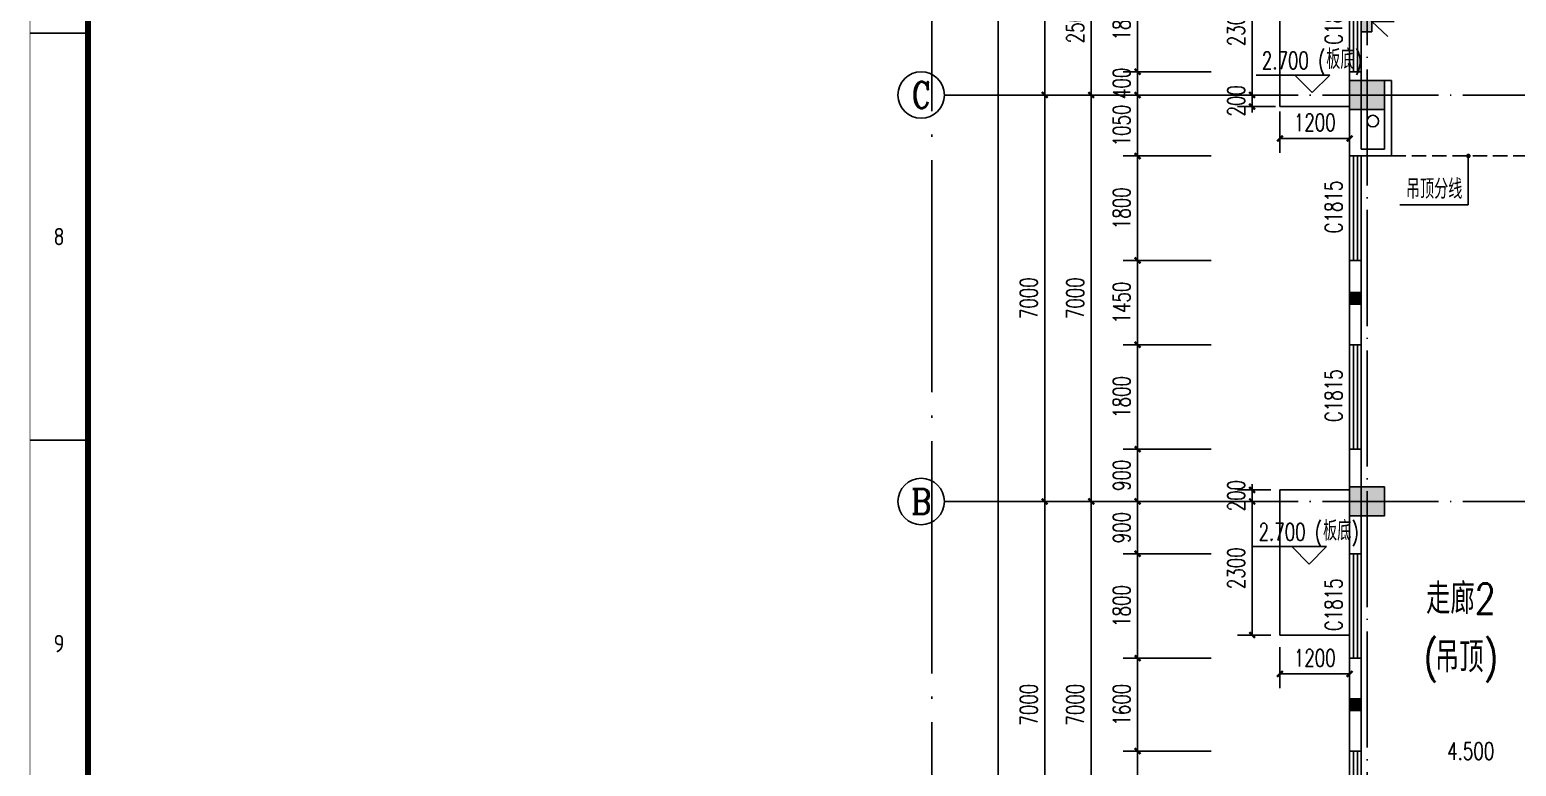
# Model space of a CAD drawing. Extents: x -93062 to 326984, y -142534 to 91021.
# Drawn here: x 2830 to 28439, y 29312 to 41996 of the extents above; entities that cross this region are included whole.
import ezdxf
from ezdxf.enums import TextEntityAlignment as Align

# ---------------------------------------------------------------- set-up
doc = ezdxf.new("R2010")
doc.units = 0
doc.header["$LTSCALE"] = 1000
doc.header["$MEASUREMENT"] = 0
doc.linetypes.add('DASH', pattern=[0.35, 0.25, -0.1])
doc.linetypes.add('DOTE', pattern=[2.42, 2, -0.2, 0.02, -0.2])
doc.layers.get('0').update_dxf_attribs({"color": 8})
doc.layers.get('Defpoints').update_dxf_attribs({"color": 8})
for name, color, linetype in [('-人员定位', 6, 'Continuous'), ('AXIS', 8, 'Continuous'), ('AXIS_TEXT', 8, 'Continuous'), ('COLUMN', 8, 'Continuous'), ('DIM_ELEV', 8, 'Continuous'), ('DOTE', 8, 'DOTE'), ('EQUIPMENT', 8, 'Continuous'), ('GROUND', 8, 'Continuous'), ('PUB_DIM', 8, 'Continuous'), ('PUB_HATCH', 8, 'Continuous'), ('PUB_TEXT', 8, 'Continuous'), ('STAIR', 8, 'Continuous'), ('TEXT', 8, 'Continuous'), ('WALL', 8, 'Continuous'), ('WINDOW', 8, 'Continuous'), ('WINDOW_TEXT', 8, 'Continuous')]:
    doc.layers.add(name, color=color, linetype=linetype)
doc.styles.add('_TCH_AXIS', font='COMPLEX', dxfattribs={"bigfont": 'GBCBIG'})
doc.styles.add('_TCH_DIM', font='SIMPLEX', dxfattribs={"bigfont": 'GBCBIG'})
doc.styles.add('_TCH_DIM_T3', font='SIMPLEX', dxfattribs={"width": 0.705882, "bigfont": 'GBCBIG'})
doc.styles.add('_TCH_WINDOW', font='SIMPLEX', dxfattribs={"bigfont": 'GBCBIG'})
doc.styles.add('COMPLEX', font='COMPLEX')
doc.styles.add('HZTXT', font='geditxt.shx', dxfattribs={"width": 0.8, "bigfont": 'hztxt1.shx'})
doc.styles.get("Standard").update_dxf_attribs({"font": 'gbenor.shx', "bigfont": 'gbcbig.shx'})
doc.styles.add('TK', font='GEDITXT.SHX', dxfattribs={"width": 0.85, "height": 3.5, "bigfont": 'DXT.SHX'})
doc.dimstyles.new('_TCH_ARCH&&100', dxfattribs={"dimtxt": 297.5, "dimasz": 100, "dimexe": 250, "dimexo": 300, "dimgap": 126.25, "dimtad": 1, "dimdec": 0, "dimzin": 0, "dimdsep": 46, "dimtxsty": '_TCH_DIM_T3', "dimblk": 'ARCHTICK', "dimcen": 0.09, "dimazin": 2, "dimtfac": 1, "dimtdec": 0, "dimtix": 1, "dimtmove": 2, "dimatfit": 3, "dimfxl": 1, "dimtolj": 1, "dimtzin": 0, "dimarcsym": 0})

# ---------------------------------------------------------------- blocks, each defined once
blk = doc.blocks.new('_FZH')
blk.add_lwpolyline([(-0.5, -0.5), (0.5, -0.5), (0.5, 0.5), (-0.5, 0.5)], close=True)
at = {"layer": 'PUB_HATCH'}
blk.add_solid([(-0.5, -0.5), (0.5, -0.5), (-0.5, 0.5), (0.5, 0.5)], dxfattribs=at)
blk = doc.blocks.new('DSADa')
at = {"layer": 'COLUMN', "xscale": 600.0000000000146, "yscale": 500, "zscale": 500}
for p in [(0, -40500), (0, -47500)]:
    blk.add_blockref('_FZH', p, dxfattribs=at)
blk = doc.blocks.new('GEDI_WK_A1_V')
at = {"color": 3}
for p, q in [((0, 350.42), (10, 350.42)), ((0, 280.33), (10, 280.33))]:
    blk.add_line(p, q, dxfattribs=at)
for points, const_width in [([(0, 841), (0, 0), (594, 0), (594, 841)], 0.1), ([(10, 816), (10, 10), (584, 10), (584, 816)], 1)]:
    blk.add_lwpolyline(points, close=True, dxfattribs=dict(at, const_width=const_width))
for s, p in [('8', (5, 315.38)), ('9', (5, 245.29))]:
    blk.add_text(s, height=3, dxfattribs=at).set_placement(p, align=Align.MIDDLE)
blk = doc.blocks.new('A$C711966D6')
blk.add_blockref('GEDI_WK_A1_V', (0, 0))
at = {"style": 'TK', "width": 0.85}
for tag, height, p in [('PROJECTNAME', 4.75, (529, 44)), ('PHASE', 4, (571, 44)), ('DRAWINGNAME', 4.75, (539, 31))]:
    blk.add_attdef(tag, text='', height=height, dxfattribs=at).set_placement(p, align=Align.MIDDLE_CENTER)
for tag, p, height in [('APPROVE', (416, 32.75), 3.5), ('DESIGN', (461, 32.75), 3.5), ('REVIEW1', (416, 25.75), 3.5), ('DRAW', (461, 25.75), 3.5), ('REVIEW2', (416, 18.75), 3.5), ('PROPORTION', (461, 18.75), 3.5), ('DRAWINGNUMBER', (511, 18.5), 4), ('CHECK', (416, 11.75), 3.5), ('DATE', (461, 11.75), 3.5), ('VERSION', (577, 11.75), 3.5)]:
    blk.add_attdef(tag, p, '', height=height, dxfattribs=at)
blk = doc.blocks.new('是飞洒发时')
at = {"xscale": 100, "yscale": 100, "zscale": 100}
blk.add_blockref('A$C711966D6', (0, 0), dxfattribs=at)
blk = doc.blocks.new('A$C37200EC9')
at = {"layer": 'GROUND'}
for centre in [(100, 13550), (23000, 13550), (100, -4050), (23000, -4050)]:
    blk.add_circle(centre, 100, dxfattribs=at)
blk = doc.blocks.new('_ArchTick')
at = {"color": 0, "linetype": 'ByBlock', "const_width": 0.4}
blk.add_lwpolyline([(-0.5, -0.5), (0.5, 0.5)], dxfattribs=at)
blk = doc.blocks.new('*D1305')
at = {"layer": 'AXIS', "color": 0, "lineweight": -2, "transparency": 16777216}
for p, q in [((22516, 81372), (19266, 81372)), ((19516, 26872), (19516, 81372)), ((22516, 26872), (19266, 26872))]:
    blk.add_line(p, q, dxfattribs=at)
at = {"layer": 'Defpoints', "color": 0, "transparency": 16777216}
for p in [(19516, 81372), (22816, 81372), (22816, 26872)]:
    blk.add_point(p, dxfattribs=at)
at = {"layer": 'AXIS', "color": 0, "lineweight": -2, "transparency": 16777216, "xscale": 100, "yscale": 100, "zscale": 100}
for p, rotation in [((19516, 81372), 90), ((19516, 26872), 270)]:
    blk.add_blockref('_ArchTick', p, dxfattribs=dict(at, rotation=rotation))
at = {"layer": 'AXIS', "color": 0, "transparency": 16777216, "insert": (19241, 54122), "char_height": 297.5, "attachment_point": 5, "rotation": 90, "style": '_TCH_DIM_T3'}
blk.add_mtext('\\A1;54500', dxfattribs=at)
blk = doc.blocks.new('*D1373')
at = {"layer": 'Defpoints', "color": 0, "transparency": 16777216}
for p in [(21916, 29572), (23481, 29572), (23481, 27772)]:
    blk.add_point(p, dxfattribs=at)
at = {"layer": 'PUB_DIM', "color": 0, "lineweight": -2, "transparency": 16777216}
for p, q in [((23181, 29572), (21666, 29572)), ((21916, 27772), (21916, 29572)), ((23181, 27772), (21666, 27772))]:
    blk.add_line(p, q, dxfattribs=at)
at = {"layer": 'PUB_DIM', "color": 0, "lineweight": -2, "transparency": 16777216, "xscale": 100, "yscale": 100, "zscale": 100}
for p, rotation in [((21916, 29572), 90), ((21916, 27772), 270)]:
    blk.add_blockref('_ArchTick', p, dxfattribs=dict(at, rotation=rotation))
at = {"layer": 'PUB_DIM', "color": 0, "transparency": 16777216, "insert": (21641, 28672), "char_height": 297.5, "attachment_point": 5, "rotation": 90, "style": '_TCH_DIM_T3'}
blk.add_mtext('\\A1;1800', dxfattribs=at)
blk = doc.blocks.new('*D1374')
at = {"layer": 'Defpoints', "color": 0, "transparency": 16777216}
for p in [(21916, 31172), (23481, 31172), (23481, 29572)]:
    blk.add_point(p, dxfattribs=at)
at = {"layer": 'PUB_DIM', "color": 0, "lineweight": -2, "transparency": 16777216}
for p, q in [((23181, 31172), (21666, 31172)), ((21916, 29572), (21916, 31172)), ((23181, 29572), (21666, 29572))]:
    blk.add_line(p, q, dxfattribs=at)
at = {"layer": 'PUB_DIM', "color": 0, "lineweight": -2, "transparency": 16777216, "xscale": 100, "yscale": 100, "zscale": 100}
for p, rotation in [((21916, 31172), 90), ((21916, 29572), 270)]:
    blk.add_blockref('_ArchTick', p, dxfattribs=dict(at, rotation=rotation))
at = {"layer": 'PUB_DIM', "color": 0, "transparency": 16777216, "insert": (21641, 30372), "char_height": 297.5, "attachment_point": 5, "rotation": 90, "style": '_TCH_DIM_T3'}
blk.add_mtext('\\A1;1600', dxfattribs=at)
blk = doc.blocks.new('*D1375')
at = {"layer": 'Defpoints', "color": 0, "transparency": 16777216}
for p in [(21916, 32972), (23481, 32972), (23481, 31172)]:
    blk.add_point(p, dxfattribs=at)
at = {"layer": 'PUB_DIM', "color": 0, "lineweight": -2, "transparency": 16777216}
for p, q in [((23181, 32972), (21666, 32972)), ((21916, 31172), (21916, 32972)), ((23181, 31172), (21666, 31172))]:
    blk.add_line(p, q, dxfattribs=at)
at = {"layer": 'PUB_DIM', "color": 0, "lineweight": -2, "transparency": 16777216, "xscale": 100, "yscale": 100, "zscale": 100}
for p, rotation in [((21916, 32972), 90), ((21916, 31172), 270)]:
    blk.add_blockref('_ArchTick', p, dxfattribs=dict(at, rotation=rotation))
at = {"layer": 'PUB_DIM', "color": 0, "transparency": 16777216, "insert": (21641, 32072), "char_height": 297.5, "attachment_point": 5, "rotation": 90, "style": '_TCH_DIM_T3'}
blk.add_mtext('\\A1;1800', dxfattribs=at)
blk = doc.blocks.new('*D1376')
at = {"layer": 'Defpoints', "color": 0, "transparency": 16777216}
for p in [(21916, 33872), (23481, 33872), (23481, 32972)]:
    blk.add_point(p, dxfattribs=at)
at = {"layer": 'PUB_DIM', "color": 0, "lineweight": -2, "transparency": 16777216}
for p, q in [((23181, 33872), (21666, 33872)), ((21916, 32972), (21916, 33872)), ((23181, 32972), (21666, 32972))]:
    blk.add_line(p, q, dxfattribs=at)
at = {"layer": 'PUB_DIM', "color": 0, "lineweight": -2, "transparency": 16777216, "xscale": 100, "yscale": 100, "zscale": 100}
for p, rotation in [((21916, 33872), 90), ((21916, 32972), 270)]:
    blk.add_blockref('_ArchTick', p, dxfattribs=dict(at, rotation=rotation))
at = {"layer": 'PUB_DIM', "color": 0, "transparency": 16777216, "insert": (21641, 33422), "char_height": 297.5, "attachment_point": 5, "rotation": 90, "style": '_TCH_DIM_T3'}
blk.add_mtext('\\A1;900', dxfattribs=at)
blk = doc.blocks.new('*D1377')
at = {"layer": 'Defpoints', "color": 0, "transparency": 16777216}
for p in [(21916, 34772), (23481, 34772), (23481, 33872)]:
    blk.add_point(p, dxfattribs=at)
at = {"layer": 'PUB_DIM', "color": 0, "lineweight": -2, "transparency": 16777216}
for p, q in [((23181, 34772), (21666, 34772)), ((21916, 33872), (21916, 34772)), ((23181, 33872), (21666, 33872))]:
    blk.add_line(p, q, dxfattribs=at)
at = {"layer": 'PUB_DIM', "color": 0, "lineweight": -2, "transparency": 16777216, "xscale": 100, "yscale": 100, "zscale": 100}
for p, rotation in [((21916, 34772), 90), ((21916, 33872), 270)]:
    blk.add_blockref('_ArchTick', p, dxfattribs=dict(at, rotation=rotation))
at = {"layer": 'PUB_DIM', "color": 0, "transparency": 16777216, "insert": (21641, 34322), "char_height": 297.5, "attachment_point": 5, "rotation": 90, "style": '_TCH_DIM_T3'}
blk.add_mtext('\\A1;900', dxfattribs=at)
blk = doc.blocks.new('*D1378')
at = {"layer": 'Defpoints', "color": 0, "transparency": 16777216}
for p in [(21916, 36572), (23481, 36572), (23481, 34772)]:
    blk.add_point(p, dxfattribs=at)
at = {"layer": 'PUB_DIM', "color": 0, "lineweight": -2, "transparency": 16777216}
for p, q in [((23181, 36572), (21666, 36572)), ((21916, 34772), (21916, 36572)), ((23181, 34772), (21666, 34772))]:
    blk.add_line(p, q, dxfattribs=at)
at = {"layer": 'PUB_DIM', "color": 0, "lineweight": -2, "transparency": 16777216, "xscale": 100, "yscale": 100, "zscale": 100}
for p, rotation in [((21916, 36572), 90), ((21916, 34772), 270)]:
    blk.add_blockref('_ArchTick', p, dxfattribs=dict(at, rotation=rotation))
at = {"layer": 'PUB_DIM', "color": 0, "transparency": 16777216, "insert": (21641, 35672), "char_height": 297.5, "attachment_point": 5, "rotation": 90, "style": '_TCH_DIM_T3'}
blk.add_mtext('\\A1;1800', dxfattribs=at)
blk = doc.blocks.new('*D1379')
at = {"layer": 'Defpoints', "color": 0, "transparency": 16777216}
for p in [(21916, 38022), (23481, 38022), (23481, 36572)]:
    blk.add_point(p, dxfattribs=at)
at = {"layer": 'PUB_DIM', "color": 0, "lineweight": -2, "transparency": 16777216}
for p, q in [((23181, 38022), (21666, 38022)), ((21916, 36572), (21916, 38022)), ((23181, 36572), (21666, 36572))]:
    blk.add_line(p, q, dxfattribs=at)
at = {"layer": 'PUB_DIM', "color": 0, "lineweight": -2, "transparency": 16777216, "xscale": 100, "yscale": 100, "zscale": 100}
for p, rotation in [((21916, 38022), 90), ((21916, 36572), 270)]:
    blk.add_blockref('_ArchTick', p, dxfattribs=dict(at, rotation=rotation))
at = {"layer": 'PUB_DIM', "color": 0, "transparency": 16777216, "insert": (21641, 37297), "char_height": 297.5, "attachment_point": 5, "rotation": 90, "style": '_TCH_DIM_T3'}
blk.add_mtext('\\A1;1450', dxfattribs=at)
blk = doc.blocks.new('*D1380')
at = {"layer": 'Defpoints', "color": 0, "transparency": 16777216}
for p in [(21916, 39822), (23481, 39822), (23481, 38022)]:
    blk.add_point(p, dxfattribs=at)
at = {"layer": 'PUB_DIM', "color": 0, "lineweight": -2, "transparency": 16777216}
for p, q in [((23181, 39822), (21666, 39822)), ((21916, 38022), (21916, 39822)), ((23181, 38022), (21666, 38022))]:
    blk.add_line(p, q, dxfattribs=at)
at = {"layer": 'PUB_DIM', "color": 0, "lineweight": -2, "transparency": 16777216, "xscale": 100, "yscale": 100, "zscale": 100}
for p, rotation in [((21916, 39822), 90), ((21916, 38022), 270)]:
    blk.add_blockref('_ArchTick', p, dxfattribs=dict(at, rotation=rotation))
at = {"layer": 'PUB_DIM', "color": 0, "transparency": 16777216, "insert": (21641, 38922), "char_height": 297.5, "attachment_point": 5, "rotation": 90, "style": '_TCH_DIM_T3'}
blk.add_mtext('\\A1;1800', dxfattribs=at)
blk = doc.blocks.new('*D1381')
at = {"layer": 'Defpoints', "color": 0, "transparency": 16777216}
for p in [(21916, 40872), (23481, 40872), (23481, 39822)]:
    blk.add_point(p, dxfattribs=at)
at = {"layer": 'PUB_DIM', "color": 0, "lineweight": -2, "transparency": 16777216}
for p, q in [((23181, 40872), (21666, 40872)), ((21916, 39822), (21916, 40872)), ((23181, 39822), (21666, 39822))]:
    blk.add_line(p, q, dxfattribs=at)
at = {"layer": 'PUB_DIM', "color": 0, "lineweight": -2, "transparency": 16777216, "xscale": 100, "yscale": 100, "zscale": 100}
for p, rotation in [((21916, 40872), 90), ((21916, 39822), 270)]:
    blk.add_blockref('_ArchTick', p, dxfattribs=dict(at, rotation=rotation))
at = {"layer": 'PUB_DIM', "color": 0, "transparency": 16777216, "insert": (21641, 40347), "char_height": 297.5, "attachment_point": 5, "rotation": 90, "style": '_TCH_DIM_T3'}
blk.add_mtext('\\A1;1050', dxfattribs=at)
blk = doc.blocks.new('*D1382')
at = {"layer": 'Defpoints', "color": 0, "transparency": 16777216}
for p in [(21916, 41272), (23481, 41272), (23481, 40872)]:
    blk.add_point(p, dxfattribs=at)
at = {"layer": 'PUB_DIM', "color": 0, "lineweight": -2, "transparency": 16777216}
for p, q in [((23181, 41272), (21666, 41272)), ((21916, 41272), (21916, 41372)), ((21916, 40872), (21916, 41272)), ((23181, 40872), (21666, 40872)), ((21916, 40872), (21916, 40772))]:
    blk.add_line(p, q, dxfattribs=at)
at = {"layer": 'PUB_DIM', "color": 0, "lineweight": -2, "transparency": 16777216, "xscale": 100, "yscale": 100, "zscale": 100}
for p, rotation in [((21916, 41272), 270), ((21916, 40872), 90)]:
    blk.add_blockref('_ArchTick', p, dxfattribs=dict(at, rotation=rotation))
at = {"layer": 'PUB_DIM', "color": 0, "transparency": 16777216, "insert": (21641, 41072), "char_height": 297.5, "attachment_point": 5, "rotation": 90, "style": '_TCH_DIM_T3'}
blk.add_mtext('\\A1;400', dxfattribs=at)
blk = doc.blocks.new('*D1383')
at = {"layer": 'Defpoints', "color": 0, "transparency": 16777216}
for p in [(21916, 43072), (23481, 43072), (23481, 41272)]:
    blk.add_point(p, dxfattribs=at)
at = {"layer": 'PUB_DIM', "color": 0, "lineweight": -2, "transparency": 16777216}
for p, q in [((23181, 43072), (21666, 43072)), ((21916, 41272), (21916, 43072)), ((23181, 41272), (21666, 41272))]:
    blk.add_line(p, q, dxfattribs=at)
at = {"layer": 'PUB_DIM', "color": 0, "lineweight": -2, "transparency": 16777216, "xscale": 100, "yscale": 100, "zscale": 100}
for p, rotation in [((21916, 43072), 90), ((21916, 41272), 270)]:
    blk.add_blockref('_ArchTick', p, dxfattribs=dict(at, rotation=rotation))
at = {"layer": 'PUB_DIM', "color": 0, "transparency": 16777216, "insert": (21641, 42172), "char_height": 297.5, "attachment_point": 5, "rotation": 90, "style": '_TCH_DIM_T3'}
blk.add_mtext('\\A1;1800', dxfattribs=at)
blk = doc.blocks.new('*D1465')
at = {"layer": 'Defpoints', "color": 0, "transparency": 16777216}
for p in [(24368, 31665), (25568, 31665), (25568, 30904)]:
    blk.add_point(p, dxfattribs=at)
at = {"layer": 'PUB_DIM', "color": 0, "lineweight": -2, "transparency": 16777216}
for p, q in [((24368, 31365), (24368, 30654)), ((25568, 31365), (25568, 30654)), ((24368, 30904), (25568, 30904))]:
    blk.add_line(p, q, dxfattribs=at)
at = {"layer": 'PUB_DIM', "color": 0, "lineweight": -2, "transparency": 16777216, "xscale": 100, "yscale": 100, "zscale": 100, "rotation": 180}
blk.add_blockref('_ArchTick', (24368, 30904), dxfattribs=at)
at = {"layer": 'PUB_DIM', "color": 0, "lineweight": -2, "transparency": 16777216, "xscale": 100, "yscale": 100, "zscale": 100}
blk.add_blockref('_ArchTick', (25568, 30904), dxfattribs=at)
at = {"layer": 'PUB_DIM', "color": 0, "transparency": 16777216, "insert": (24968, 31178), "char_height": 297.5, "attachment_point": 5, "style": '_TCH_DIM_T3'}
blk.add_mtext('\\A1;1200', dxfattribs=at)
blk = doc.blocks.new('*D1466')
at = {"layer": 'Defpoints', "color": 0, "transparency": 16777216}
for p in [(23889, 33872), (24514, 33872), (24514, 31572)]:
    blk.add_point(p, dxfattribs=at)
at = {"layer": 'PUB_DIM', "color": 0, "lineweight": -2, "transparency": 16777216}
for p, q in [((24214, 33872), (23639, 33872)), ((23889, 31572), (23889, 33872)), ((24214, 31572), (23639, 31572))]:
    blk.add_line(p, q, dxfattribs=at)
at = {"layer": 'PUB_DIM', "color": 0, "lineweight": -2, "transparency": 16777216, "xscale": 100, "yscale": 100, "zscale": 100}
for p, rotation in [((23889, 33872), 90), ((23889, 31572), 270)]:
    blk.add_blockref('_ArchTick', p, dxfattribs=dict(at, rotation=rotation))
at = {"layer": 'PUB_DIM', "color": 0, "transparency": 16777216, "insert": (23614, 32722), "char_height": 297.5, "attachment_point": 5, "rotation": 90, "style": '_TCH_DIM_T3'}
blk.add_mtext('\\A1;2300', dxfattribs=at)
blk = doc.blocks.new('*D1467')
at = {"layer": 'Defpoints', "color": 0, "transparency": 16777216}
for p in [(23889, 34072), (24514, 34072), (24514, 33872)]:
    blk.add_point(p, dxfattribs=at)
at = {"layer": 'PUB_DIM', "color": 0, "lineweight": -2, "transparency": 16777216}
for p, q in [((24214, 34072), (23639, 34072)), ((23889, 34072), (23889, 34172)), ((23889, 33872), (23889, 34072)), ((24214, 33872), (23639, 33872)), ((23889, 33872), (23889, 33772))]:
    blk.add_line(p, q, dxfattribs=at)
at = {"layer": 'PUB_DIM', "color": 0, "lineweight": -2, "transparency": 16777216, "xscale": 100, "yscale": 100, "zscale": 100}
for p, rotation in [((23889, 34072), 270), ((23889, 33872), 90)]:
    blk.add_blockref('_ArchTick', p, dxfattribs=dict(at, rotation=rotation))
at = {"layer": 'PUB_DIM', "color": 0, "transparency": 16777216, "insert": (23614, 33972), "char_height": 297.5, "attachment_point": 5, "rotation": 90, "style": '_TCH_DIM_T3'}
blk.add_mtext('\\A1;200', dxfattribs=at)
blk = doc.blocks.new('*D1468')
at = {"layer": 'Defpoints', "color": 0, "transparency": 16777216}
for p in [(24368, 40888), (25568, 40888), (25568, 40124)]:
    blk.add_point(p, dxfattribs=at)
at = {"layer": 'PUB_DIM', "color": 0, "lineweight": -2, "transparency": 16777216}
for p, q in [((24368, 40588), (24368, 39874)), ((25568, 40588), (25568, 39874)), ((24368, 40124), (25568, 40124))]:
    blk.add_line(p, q, dxfattribs=at)
at = {"layer": 'PUB_DIM', "color": 0, "lineweight": -2, "transparency": 16777216, "xscale": 100, "yscale": 100, "zscale": 100, "rotation": 180}
blk.add_blockref('_ArchTick', (24368, 40124), dxfattribs=at)
at = {"layer": 'PUB_DIM', "color": 0, "lineweight": -2, "transparency": 16777216, "xscale": 100, "yscale": 100, "zscale": 100}
blk.add_blockref('_ArchTick', (25568, 40124), dxfattribs=at)
at = {"layer": 'PUB_DIM', "color": 0, "transparency": 16777216, "insert": (24968, 40399), "char_height": 297.5, "attachment_point": 5, "style": '_TCH_DIM_T3'}
blk.add_mtext('\\A1;1200', dxfattribs=at)
blk = doc.blocks.new('*D1469')
at = {"layer": 'Defpoints', "color": 0, "transparency": 16777216}
for p in [(23889, 40872), (24591, 40872), (24591, 40672)]:
    blk.add_point(p, dxfattribs=at)
at = {"layer": 'PUB_DIM', "color": 0, "lineweight": -2, "transparency": 16777216}
for p, q in [((24291, 40872), (23639, 40872)), ((23889, 40872), (23889, 40972)), ((23889, 40672), (23889, 40872)), ((24291, 40672), (23639, 40672)), ((23889, 40672), (23889, 40572))]:
    blk.add_line(p, q, dxfattribs=at)
at = {"layer": 'PUB_DIM', "color": 0, "lineweight": -2, "transparency": 16777216, "xscale": 100, "yscale": 100, "zscale": 100}
for p, rotation in [((23889, 40872), 270), ((23889, 40672), 90)]:
    blk.add_blockref('_ArchTick', p, dxfattribs=dict(at, rotation=rotation))
at = {"layer": 'PUB_DIM', "color": 0, "transparency": 16777216, "insert": (23614, 40772), "char_height": 297.5, "attachment_point": 5, "rotation": 90, "style": '_TCH_DIM_T3'}
blk.add_mtext('\\A1;200', dxfattribs=at)
blk = doc.blocks.new('*D1470')
at = {"layer": 'Defpoints', "color": 0, "transparency": 16777216}
for p in [(23889, 43172), (24591, 43172), (24591, 40872)]:
    blk.add_point(p, dxfattribs=at)
at = {"layer": 'PUB_DIM', "color": 0, "lineweight": -2, "transparency": 16777216}
for p, q in [((24291, 43172), (23639, 43172)), ((23889, 40872), (23889, 43172)), ((24291, 40872), (23639, 40872))]:
    blk.add_line(p, q, dxfattribs=at)
at = {"layer": 'PUB_DIM', "color": 0, "lineweight": -2, "transparency": 16777216, "xscale": 100, "yscale": 100, "zscale": 100}
for p, rotation in [((23889, 43172), 90), ((23889, 40872), 270)]:
    blk.add_blockref('_ArchTick', p, dxfattribs=dict(at, rotation=rotation))
at = {"layer": 'PUB_DIM', "color": 0, "transparency": 16777216, "insert": (23614, 42072), "char_height": 297.5, "attachment_point": 5, "rotation": 90, "style": '_TCH_DIM_T3'}
blk.add_mtext('\\A1;2300', dxfattribs=at)
blk = doc.blocks.new('*D1512')
at = {"layer": 'AXIS', "color": 0, "lineweight": -2, "transparency": 16777216}
for p, q in [((23181, 33872), (20866, 33872)), ((21116, 26872), (21116, 33872)), ((23181, 26872), (20866, 26872))]:
    blk.add_line(p, q, dxfattribs=at)
at = {"layer": 'Defpoints', "color": 0, "transparency": 16777216}
for p in [(21116, 33872), (23481, 33872), (23481, 26872)]:
    blk.add_point(p, dxfattribs=at)
at = {"layer": 'AXIS', "color": 0, "lineweight": -2, "transparency": 16777216, "xscale": 100, "yscale": 100, "zscale": 100}
for p, rotation in [((21116, 33872), 90), ((21116, 26872), 270)]:
    blk.add_blockref('_ArchTick', p, dxfattribs=dict(at, rotation=rotation))
at = {"layer": 'AXIS', "color": 0, "transparency": 16777216, "insert": (20841, 30372), "char_height": 297.5, "attachment_point": 5, "rotation": 90, "style": '_TCH_DIM_T3'}
blk.add_mtext('\\A1;7000', dxfattribs=at)
blk = doc.blocks.new('*D1513')
at = {"layer": 'AXIS', "color": 0, "lineweight": -2, "transparency": 16777216}
for p, q in [((23181, 40872), (20866, 40872)), ((21116, 33872), (21116, 40872)), ((23181, 33872), (20866, 33872))]:
    blk.add_line(p, q, dxfattribs=at)
at = {"layer": 'Defpoints', "color": 0, "transparency": 16777216}
for p in [(21116, 40872), (23481, 40872), (23481, 33872)]:
    blk.add_point(p, dxfattribs=at)
at = {"layer": 'AXIS', "color": 0, "lineweight": -2, "transparency": 16777216, "xscale": 100, "yscale": 100, "zscale": 100}
for p, rotation in [((21116, 40872), 90), ((21116, 33872), 270)]:
    blk.add_blockref('_ArchTick', p, dxfattribs=dict(at, rotation=rotation))
at = {"layer": 'AXIS', "color": 0, "transparency": 16777216, "insert": (20841, 37372), "char_height": 297.5, "attachment_point": 5, "rotation": 90, "style": '_TCH_DIM_T3'}
blk.add_mtext('\\A1;7000', dxfattribs=at)
blk = doc.blocks.new('*D1514')
at = {"layer": 'AXIS', "color": 0, "lineweight": -2, "transparency": 16777216}
for p, q in [((23181, 43372), (20866, 43372)), ((21116, 40872), (21116, 43372)), ((23181, 40872), (20866, 40872))]:
    blk.add_line(p, q, dxfattribs=at)
at = {"layer": 'Defpoints', "color": 0, "transparency": 16777216}
for p in [(21116, 43372), (23481, 43372), (23481, 40872)]:
    blk.add_point(p, dxfattribs=at)
at = {"layer": 'AXIS', "color": 0, "lineweight": -2, "transparency": 16777216, "xscale": 100, "yscale": 100, "zscale": 100}
for p, rotation in [((21116, 43372), 90), ((21116, 40872), 270)]:
    blk.add_blockref('_ArchTick', p, dxfattribs=dict(at, rotation=rotation))
at = {"layer": 'AXIS', "color": 0, "transparency": 16777216, "insert": (20841, 42122), "char_height": 297.5, "attachment_point": 5, "rotation": 90, "style": '_TCH_DIM_T3'}
blk.add_mtext('\\A1;2500', dxfattribs=at)
blk = doc.blocks.new('*D1524')
at = {"layer": 'AXIS', "color": 0, "lineweight": -2, "transparency": 16777216}
for p, q in [((23316, 33872), (20066, 33872)), ((20316, 26872), (20316, 33872)), ((23316, 26872), (20066, 26872))]:
    blk.add_line(p, q, dxfattribs=at)
at = {"layer": 'Defpoints', "color": 0, "transparency": 16777216}
for p in [(20316, 33872), (23616, 33872), (23616, 26872)]:
    blk.add_point(p, dxfattribs=at)
at = {"layer": 'AXIS', "color": 0, "lineweight": -2, "transparency": 16777216, "xscale": 100, "yscale": 100, "zscale": 100}
for p, rotation in [((20316, 33872), 90), ((20316, 26872), 270)]:
    blk.add_blockref('_ArchTick', p, dxfattribs=dict(at, rotation=rotation))
at = {"layer": 'AXIS', "color": 0, "transparency": 16777216, "insert": (20041, 30372), "char_height": 297.5, "attachment_point": 5, "rotation": 90, "style": '_TCH_DIM_T3'}
blk.add_mtext('\\A1;7000', dxfattribs=at)
blk = doc.blocks.new('*D1525')
at = {"layer": 'AXIS', "color": 0, "lineweight": -2, "transparency": 16777216}
for p, q in [((23316, 40872), (20066, 40872)), ((20316, 33872), (20316, 40872)), ((23316, 33872), (20066, 33872))]:
    blk.add_line(p, q, dxfattribs=at)
at = {"layer": 'Defpoints', "color": 0, "transparency": 16777216}
for p in [(20316, 40872), (23616, 40872), (23616, 33872)]:
    blk.add_point(p, dxfattribs=at)
at = {"layer": 'AXIS', "color": 0, "lineweight": -2, "transparency": 16777216, "xscale": 100, "yscale": 100, "zscale": 100}
for p, rotation in [((20316, 40872), 90), ((20316, 33872), 270)]:
    blk.add_blockref('_ArchTick', p, dxfattribs=dict(at, rotation=rotation))
at = {"layer": 'AXIS', "color": 0, "transparency": 16777216, "insert": (20041, 37372), "char_height": 297.5, "attachment_point": 5, "rotation": 90, "style": '_TCH_DIM_T3'}
blk.add_mtext('\\A1;7000', dxfattribs=at)
blk = doc.blocks.new('*D1526')
at = {"layer": 'AXIS', "color": 0, "lineweight": -2, "transparency": 16777216}
for p, q in [((23316, 46872), (20066, 46872)), ((20316, 40872), (20316, 46872)), ((23316, 40872), (20066, 40872))]:
    blk.add_line(p, q, dxfattribs=at)
at = {"layer": 'Defpoints', "color": 0, "transparency": 16777216}
for p in [(20316, 46872), (23616, 46872), (23616, 40872)]:
    blk.add_point(p, dxfattribs=at)
at = {"layer": 'AXIS', "color": 0, "lineweight": -2, "transparency": 16777216, "xscale": 100, "yscale": 100, "zscale": 100}
for p, rotation in [((20316, 46872), 90), ((20316, 40872), 270)]:
    blk.add_blockref('_ArchTick', p, dxfattribs=dict(at, rotation=rotation))
at = {"layer": 'AXIS', "color": 0, "transparency": 16777216, "insert": (20041, 43872), "char_height": 297.5, "attachment_point": 5, "rotation": 90, "style": '_TCH_DIM_T3'}
blk.add_mtext('\\A1;6000', dxfattribs=at)
blk = doc.blocks.new('_AXISO')
blk.add_circle((0, 0), 0.5)
at = {"layer": 'AXIS_TEXT', "style": 'COMPLEX', "width": 1.041667}
blk.add_attdef('A', text='', height=0.56, dxfattribs=at).set_placement((-0.25, -0.28), (0.25, -0.28), align=Align.FIT)
blk = doc.blocks.new('$TCHSYS$WIN2D')
for p, q in [((-0.5, 0.5), (0.5, 0.5)), ((0.5, 0.167), (-0.5, 0.167)), ((0.5, -0.167), (-0.5, -0.167)), ((-0.5, -0.5), (0.5, -0.5))]:
    blk.add_line(p, q)
blk = doc.blocks.new('定位基站')
at = {"layer": '-人员定位', "ltscale": 0.01}
h = blk.add_hatch(color=256, dxfattribs=at)
h.dxf.hatch_style = 1
h.paths.add_polyline_path([(406524, 477798), (406524, 477617), (406162, 477617), (406162, 477798)])
at = {"layer": '-人员定位', "color": 6}
for p, q in [((406343, 477798), (406343, 478186)), ((406343, 477798), (406082, 478077)), ((406343, 477798), (406604, 478077)), ((406343, 477995), (406343, 477995)), ((406162, 477798), (406524, 477798)), ((406162, 477617), (406162, 477798)), ((406524, 477617), (406162, 477617)), ((406524, 477798), (406524, 477617))]:
    blk.add_line(p, q, dxfattribs=at)
for p in [(406162, 477617), (406343, 477798), (406343, 477617), (406524, 477617)]:
    blk.add_point(p, dxfattribs=at)

msp = doc.modelspace()

# ---------------------------------------------------------------- hatches: boundary and pattern name
at = {"layer": 'PUB_HATCH'}
for points in [[(25568.4, 37472.1), (25568.4, 37272.1), (25768.4, 37272.1), (25768.4, 37472.1)], [(25568.4, 30472.1), (25568.4, 30272.1), (25768.4, 30272.1), (25768.4, 30472.1)]]:
    msp.add_hatch(color=256, dxfattribs=at).paths.add_polyline_path(points)

# ---------------------------------------------------------------- linework, layer by layer
at = {"layer": 'AXIS'}
for p, q in [((21482, 40872.1), (18587.5, 40872.1)), ((21482, 33872.1), (18587.5, 33872.1))]:
    msp.add_line(p, q, dxfattribs=at)
at = {"layer": 'COLUMN'}
for p, q in [((25568.4, 37472.1), (25568.4, 37272.1)), ((25768.4, 37472.1), (25568.4, 37472.1)), ((25768.4, 37272.1), (25768.4, 37472.1)), ((25568.4, 37272.1), (25768.4, 37272.1)), ((25568.4, 30472.1), (25568.4, 30272.1)), ((25768.4, 30472.1), (25568.4, 30472.1)), ((25568.4, 30272.1), (25768.4, 30272.1)), ((25768.4, 30272.1), (25768.4, 30472.1))]:
    msp.add_line(p, q, dxfattribs=at)
at = {"layer": 'DIM_ELEV'}
for p, q in [((25226, 41214.5), (23960, 41214.5)), ((24926, 40914.5), (24626, 41214.5)), ((24926, 40914.5), (25226, 41214.5)), ((25170.5, 33094), (23904.5, 33094)), ((24870.5, 32794), (24570.5, 33094)), ((24870.5, 32794), (25170.5, 33094))]:
    msp.add_line(p, q, dxfattribs=at)
at = {"layer": 'DOTE', "ltscale": 2}
msp.add_line((18368.4, 83312), (18368.4, 19595.7), dxfattribs=at)
at = {"layer": 'DOTE'}
for p, q in [((22679.9, 40872.1), (51585.9, 40872.1)), ((22679.9, 33872.1), (51585.9, 33872.1))]:
    msp.add_line(p, q, dxfattribs=at)
msp.add_lwpolyline([(25868.4, 22372.1), (25868.4, 86156)], dxfattribs=at)
at = {"layer": 'EQUIPMENT', "linetype": 'DASH'}
msp.add_line((26288.4, 39822.1), (28768.4, 39822.1), dxfattribs=at)
at = {"layer": 'EQUIPMENT'}
for p, q in [((27613.5, 39822.1), (27613.5, 38979.8)), ((27613.5, 38979.8), (26433.6, 38979.8))]:
    msp.add_line(p, q, dxfattribs=at)
at = {"layer": 'EQUIPMENT', "const_width": 40}
msp.add_lwpolyline([(27613.5, 39842.1, 1), (27613.5, 39802.1, 1)], format="xyb", close=True, dxfattribs=at)
at = {"layer": 'STAIR'}
for p, q in [((24368.4, 43172.1), (24368.4, 40672.1)), ((25568.4, 43172.1), (25568.4, 40672.1)), ((24368.4, 40672.1), (25568.4, 40672.1)), ((24368.4, 34072.1), (24368.4, 31572.1)), ((24368.4, 34072.1), (25568.4, 34072.1)), ((25568.4, 34072.1), (25568.4, 31572.1)), ((24368.4, 31572.1), (25568.4, 31572.1))]:
    msp.add_line(p, q, dxfattribs=at)
at = {"layer": 'WALL'}
for p, q in [((25768.4, 41272.1), (25568.4, 41272.1)), ((25568.4, 41272.1), (25568.4, 39882.1)), ((25768.4, 39942.1), (25768.4, 41272.1)), ((26168.4, 41122.1), (26168.4, 39942.1)), ((26288.4, 41122.1), (26168.4, 41122.1)), ((26288.4, 41122.1), (26288.4, 39822.1)), ((25568.4, 39882.1), (25568.4, 39822.1)), ((25568.4, 39822.1), (25768.4, 39822.1)), ((25768.4, 39942.1), (26168.4, 39942.1)), ((25768.4, 39822.1), (26288.4, 39822.1)), ((25768.4, 38022.1), (25568.4, 38022.1)), ((25568.4, 38022.1), (25568.4, 36572.1)), ((25768.4, 36572.1), (25768.4, 38022.1)), ((25568.4, 36572.1), (25768.4, 36572.1)), ((25768.4, 34772.1), (25568.4, 34772.1)), ((25568.4, 34772.1), (25568.4, 32972.1)), ((25768.4, 32972.1), (25768.4, 34772.1)), ((25568.4, 32972.1), (25768.4, 32972.1)), ((25768.4, 31172.1), (25568.4, 31172.1)), ((25568.4, 31172.1), (25568.4, 29572.1)), ((25768.4, 29572.1), (25768.4, 31172.1)), ((25568.4, 29572.1), (25768.4, 29572.1))]:
    msp.add_line(p, q, dxfattribs=at)

# ---------------------------------------------------------------- block references
at = {"layer": '-人员定位', "xscale": -1, "rotation": 270}
msp.add_blockref('定位基站', (-451848.7, -364204.6), dxfattribs=at)
msp.add_blockref('是飞洒发时', (2835.5, 6896))
at = {"layer": 'AXIS'}
ref = msp.add_blockref('_AXISO', (18187.5, 40872.1), dxfattribs=dict(at, xscale=800, yscale=800, zscale=800))
ref.add_attrib('A', 'C', dxfattribs={"layer": 'AXIS_TEXT', "height": 455.7, "style": '_TCH_AXIS'}).set_placement((18024.7, 40644.2), (18350.2, 40644.2), align=Align.FIT)
ref = msp.add_blockref('_AXISO', (18187.5, 33872.1), dxfattribs=dict(at, xscale=800, yscale=800, zscale=800))
ref.add_attrib('A', 'B', dxfattribs={"layer": 'AXIS_TEXT', "height": 435.3, "style": '_TCH_AXIS'}).set_placement((18011.3, 33654.4), (18363.7, 33654.4), align=Align.FIT)
at = {"layer": 'COLUMN'}
msp.add_blockref('DSADa', (25868.4, 81372.1), dxfattribs=at)
at = {"layer": 'GROUND'}
msp.add_blockref('A$C37200EC9', (25868.4, 26872.1), dxfattribs=at)
at = {"layer": 'WINDOW'}
ref = msp.add_blockref('$TCHSYS$WIN2D', (25668.4, 42172.1), dxfattribs=dict(at, xscale=-1800, yscale=-200, zscale=-1800, rotation=90))
ref.add_attrib('A', 'C1815', (25442.1, 41737.1), dxfattribs={"layer": 'WINDOW_TEXT', "height": 297.5, "rotation": 90, "style": '_TCH_WINDOW', "width": 0.705882})
ref = msp.add_blockref('$TCHSYS$WIN2D', (25668.4, 38922.1), dxfattribs=dict(at, xscale=-1800, yscale=-200, zscale=-1800, rotation=90))
ref.add_attrib('A', 'C1815', (25442.1, 38487.1), dxfattribs={"layer": 'WINDOW_TEXT', "height": 297.5, "rotation": 90, "style": '_TCH_WINDOW', "width": 0.705882})
ref = msp.add_blockref('$TCHSYS$WIN2D', (25668.4, 35672.1), dxfattribs=dict(at, xscale=-1800, yscale=-200, zscale=-1800, rotation=90))
ref.add_attrib('A', 'C1815', (25442.1, 35237.1), dxfattribs={"layer": 'WINDOW_TEXT', "height": 297.5, "rotation": 90, "style": '_TCH_WINDOW', "width": 0.705882})
ref = msp.add_blockref('$TCHSYS$WIN2D', (25668.4, 32072.1), dxfattribs=dict(at, xscale=-1800, yscale=-200, zscale=-1800, rotation=90))
ref.add_attrib('A', 'C1815', (25442.1, 31637.1), dxfattribs={"layer": 'WINDOW_TEXT', "height": 297.5, "rotation": 90, "style": '_TCH_WINDOW', "width": 0.705882})
ref = msp.add_blockref('$TCHSYS$WIN2D', (25668.4, 28672.1), dxfattribs=dict(at, xscale=-1800, yscale=-200, zscale=-1800, rotation=90))
ref.add_attrib('A', 'C1815', (25442.1, 28237.1), dxfattribs={"layer": 'WINDOW_TEXT', "height": 297.5, "rotation": 90, "style": '_TCH_WINDOW', "width": 0.705882})

# ---------------------------------------------------------------- texts
at = {"layer": 'PUB_TEXT', "style": '_TCH_DIM', "width": 0.705882}
for s, p in [('2.700', (24056, 41319.5)), ('(', (25026, 41319.5)), (')', (25657.5, 41319.5)), ('(', (24970.5, 33199)), (')', (25602, 33199)), ('2.700', (24000.5, 33199)), ('4.500', (27250, 29425))]:
    msp.add_text(s, height=297.5, dxfattribs=at).set_placement(p)
at = {"layer": 'PUB_TEXT', "style": '_TCH_DIM'}
for s, p in [('板底', (25166, 41319.5)), ('吊顶分线', (26538.6, 39084.8)), ('板底', (25110.5, 33199))]:
    msp.add_text(s, height=337.59, dxfattribs=at).set_placement(p)
at = {"layer": 'TEXT', "style": 'HZTXT', "width": 0.8}
for s, p in [('走廊', (26884.5, 31935.2)), ('2', (27724.5, 31935.2)), ('(', (26842.5, 30928.6)), (')', (27878.5, 30928.6)), ('吊顶', (27038.5, 30928.6))]:
    msp.add_text(s, height=525, dxfattribs=at).set_placement(p)

# ---------------------------------------------------------------- dimensions: what is measured, and where the dimension line sits
at = {"layer": 'AXIS'}
for p1, p2, distance, picture, middle in [((22816.5, 26872.1), (22816.5, 81372.1), 3300, '*D1305', (19241.5, 54122.1)), ((23616.5, 40872.1), (23616.5, 46872.1), 3300, '*D1526', (20041.5, 43872.1)), ((23480.6, 40872.1), (23480.6, 43372.1), 2364.1, '*D1514', (20841.5, 42122.1)), ((23616.5, 33872.1), (23616.5, 40872.1), 3300, '*D1525', (20041.5, 37372.1)), ((23480.6, 33872.1), (23480.6, 40872.1), 2364.1, '*D1513', (20841.5, 37372.1)), ((23616.5, 26872.1), (23616.5, 33872.1), 3300, '*D1524', (20041.5, 30372.1)), ((23480.6, 26872.1), (23480.6, 33872.1), 2364.1, '*D1512', (20841.5, 30372.1))]:
    dim = msp.add_aligned_dim(p1=p1, p2=p2, distance=distance, dimstyle='_TCH_ARCH&&100', dxfattribs=at)
    dim.commit()
    dim.dimension.update_dxf_attribs({"geometry": picture, "text_midpoint": middle})
at = {"layer": 'PUB_DIM'}
for p1, p2, distance, picture, middle in [((23480.6, 41272.1), (23480.6, 43072.1), 1564.1, '*D1383', (21641.5, 42172.1)), ((23480.6, 40872.1), (23480.6, 41272.1), 1564.1, '*D1382', (21641.5, 41072.1)), ((24591, 40672.1), (24591, 40872.1), 701.5, '*D1469', (23614.5, 40772.1)), ((23480.6, 39822.1), (23480.6, 40872.1), 1564.1, '*D1381', (21641.5, 40347.1)), ((24368.4, 40888), (25568.4, 40888), -764, '*D1468', (24968.4, 40399)), ((23480.6, 38022.1), (23480.6, 39822.1), 1564.1, '*D1380', (21641.5, 38922.1)), ((23480.6, 36572.1), (23480.6, 38022.1), 1564.1, '*D1379', (21641.5, 37297.1)), ((23480.6, 34772.1), (23480.6, 36572.1), 1564.1, '*D1378', (21641.5, 35672.1)), ((23480.6, 33872.1), (23480.6, 34772.1), 1564.1, '*D1377', (21641.5, 34322.1)), ((24514.5, 33872.1), (24514.5, 34072.1), 625, '*D1467', (23614.5, 33972.1)), ((23480.6, 32972.1), (23480.6, 33872.1), 1564.1, '*D1376', (21641.5, 33422.1)), ((24514.5, 31572.1), (24514.5, 33872.1), 625, '*D1466', (23614.5, 32722.1)), ((23480.6, 31172.1), (23480.6, 32972.1), 1564.1, '*D1375', (21641.5, 32072.1)), ((24368.4, 31665), (25568.4, 31665), -761.5, '*D1465', (24968.4, 31178.5)), ((23480.6, 29572.1), (23480.6, 31172.1), 1564.1, '*D1374', (21641.5, 30372.1)), ((23480.6, 27772.1), (23480.6, 29572.1), 1564.1, '*D1373', (21641.5, 28672.1))]:
    dim = msp.add_aligned_dim(p1=p1, p2=p2, distance=distance, dimstyle='_TCH_ARCH&&100', dxfattribs=at)
    dim.commit()
    dim.dimension.update_dxf_attribs({"geometry": picture, "text_midpoint": middle})
dim = msp.add_linear_dim(base=(23889.5, 43172.1), p1=(24591, 40872.1), p2=(24591, 43172.1), angle=90, dimstyle='_TCH_ARCH&&100', dxfattribs=at)
dim.commit()
dim.dimension.update_dxf_attribs({"geometry": '*D1470', "text_midpoint": (23614.5, 42072.1), "dimtype": 129})

doc.saveas('drawing.dxf')
